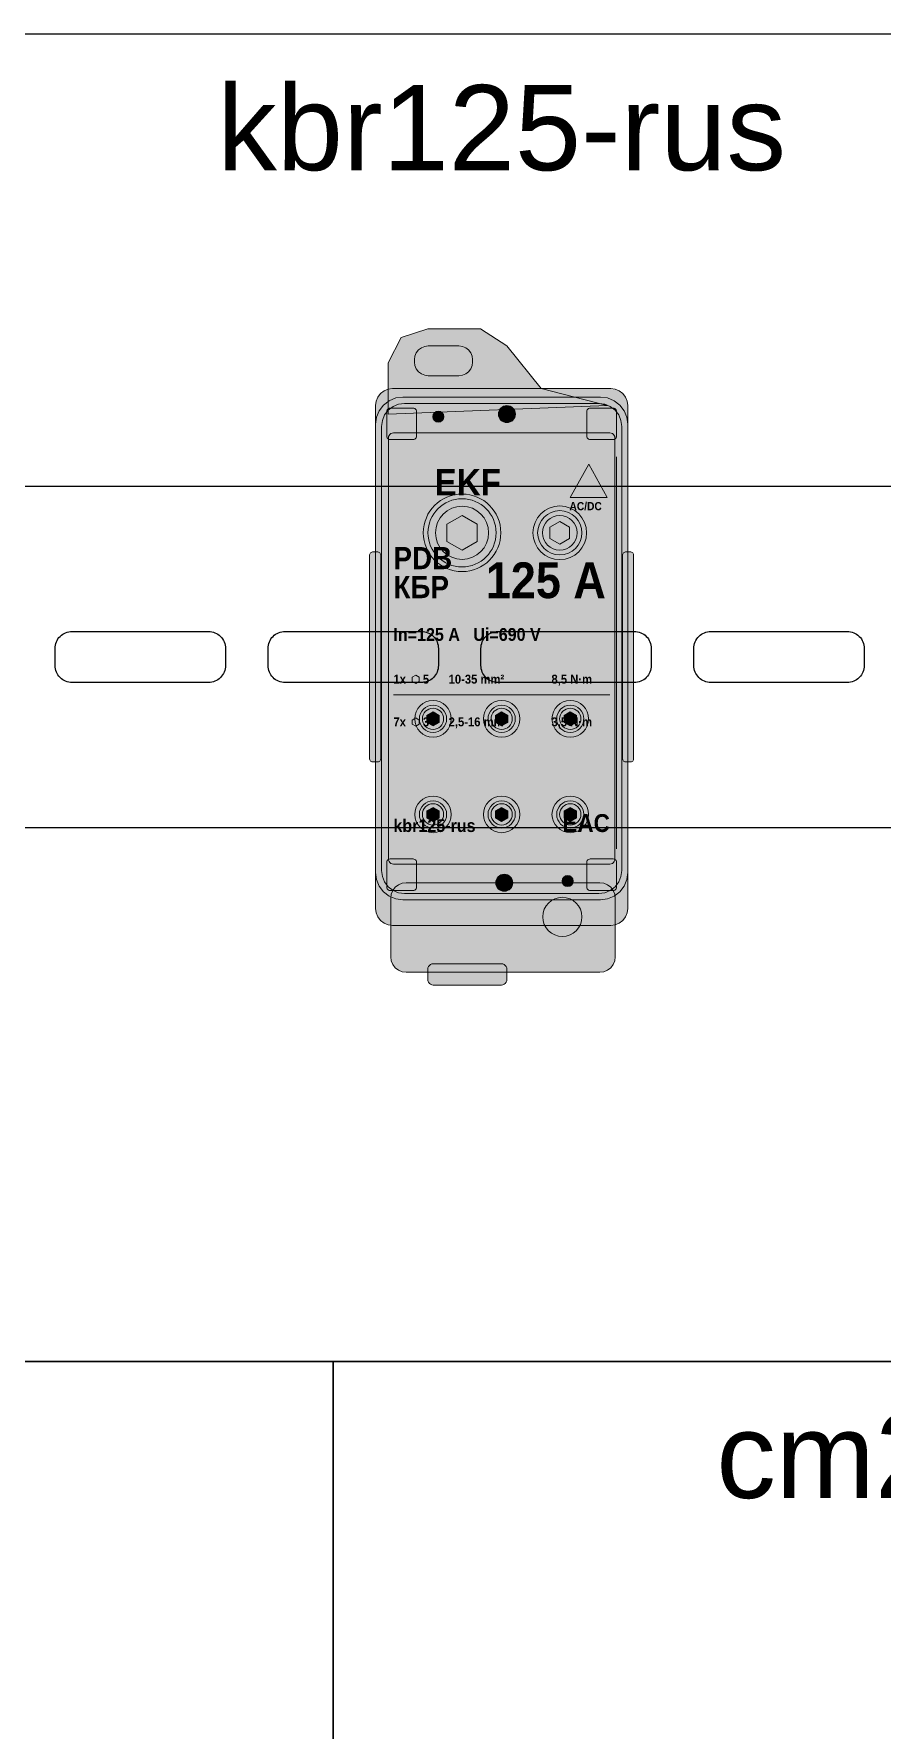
# Model space of a CAD drawing. Header units: millimetres. Extents: x 2517 to 4319, y 573 to 1664.
# Drawn here: x 2638.3 to 2737.9, y 841.8 to 1040.8 of the extents above; entities that cross this region are included whole.
import ezdxf

# ---------------------------------------------------------------- set-up
doc = ezdxf.new("R2010")
doc.units = ezdxf.units.MM
for name, color, linetype, lineweight in [('KBR_DETAILS', 7, 'Continuous', 5), ('KBR_FILL', 7, 'Continuous', 5), ('KBR_LABELS', 7, 'Continuous', 5), ('KBR_OUTLINE', 7, 'Continuous', 13), ('KBR_TERMINALS', 7, 'Continuous', 5)]:
    doc.layers.add(name, color=color, linetype=linetype, lineweight=lineweight)
doc.styles.add('KBR_BOLD', font='arialbd.ttf')
doc.styles.get("Standard").update_dxf_attribs({"font": 'arial.ttf'})

# ---------------------------------------------------------------- blocks, each defined once
blk = doc.blocks.new('*U7')
at = {"ltscale": 2}
blk.add_lwpolyline([(0, 20), (0, -20), (895.8, -20), (895.8, 20), (0, 20)], dxfattribs=at)
for points in [[(115.23, 3), (131.23, 3, -0.414214), (133.23, 1), (133.23, -1, -0.414214), (131.23, -3), (115.23, -3, -0.414214), (113.23, -1), (113.23, 1, -0.414214)], [(140.23, 3), (156.23, 3, -0.414214), (158.23, 1), (158.23, -1, -0.414214), (156.23, -3), (140.23, -3, -0.414214), (138.23, -1), (138.23, 1, -0.414214)], [(165.23, 3), (181.23, 3, -0.414214), (183.23, 1), (183.23, -1, -0.414214), (181.23, -3), (165.23, -3, -0.414214), (163.23, -1), (163.23, 1, -0.414214)], [(190.23, 3), (206.23, 3, -0.414214), (208.23, 1), (208.23, -1, -0.414214), (206.23, -3), (190.23, -3, -0.414214), (188.23, -1), (188.23, 1, -0.414214)]]:
    blk.add_lwpolyline(points, format="xyb", close=True, dxfattribs=at)
blk = doc.blocks.new('EKF_KBR_125')
at = {"layer": 'KBR_FILL', "true_color": 0xe4eae4}
blk.add_hatch(color=254, dxfattribs=at).paths.add_polyline_path([(2.17, 67), (2.17, 73), (3.72, 76), (6.82, 77), (13.02, 77), (16.12, 75), (20.15, 70), (27.9, 68)])
at = {"layer": 'KBR_FILL', "true_color": 0xffffff}
for points in [[(10.49, 75), (10.9, 74.95), (11.29, 74.79), (11.62, 74.53), (11.88, 74.2), (12.04, 73.81), (12.09, 73.4), (12.09, 73.1), (12.04, 72.69), (11.88, 72.3), (11.62, 71.97), (11.29, 71.71), (10.9, 71.55), (10.49, 71.5), (6.87, 71.5), (6.46, 71.55), (6.07, 71.71), (5.74, 71.97), (5.48, 72.3), (5.32, 72.69), (5.27, 73.1), (5.27, 73.4), (5.32, 73.81), (5.48, 74.2), (5.74, 74.53), (6.07, 74.79), (6.46, 74.95), (6.87, 75)], [(24.93, 8), (24.91, 7.7), (24.85, 7.4), (24.75, 7.12), (24.62, 6.85), (24.45, 6.6), (24.26, 6.37), (24.03, 6.18), (23.78, 6.01), (23.51, 5.88), (23.23, 5.78), (22.93, 5.72), (22.63, 5.7), (22.33, 5.72), (22.03, 5.78), (21.75, 5.88), (21.48, 6.01), (21.23, 6.18), (21, 6.37), (20.81, 6.6), (20.64, 6.85), (20.51, 7.12), (20.41, 7.4), (20.35, 7.7), (20.33, 8), (20.35, 8.3), (20.41, 8.6), (20.51, 8.88), (20.64, 9.15), (20.81, 9.4), (21, 9.63), (21.23, 9.82), (21.48, 9.99), (21.75, 10.12), (22.03, 10.22), (22.33, 10.28), (22.63, 10.3), (22.93, 10.28), (23.23, 10.22), (23.51, 10.12), (23.78, 9.99), (24.03, 9.82), (24.26, 9.63), (24.45, 9.4), (24.62, 9.15), (24.75, 8.88), (24.85, 8.6), (24.91, 8.3)]]:
    blk.add_hatch(color=7, dxfattribs=at).paths.add_polyline_path(points)
at = {"layer": 'KBR_FILL', "true_color": 0xe2e8e3}
blk.add_hatch(color=254, dxfattribs=at).paths.add_polyline_path([(28.3, 70), (28.82, 69.93), (29.3, 69.73), (29.71, 69.41), (30.03, 69), (30.23, 68.52), (30.3, 68), (30.3, 9), (30.23, 8.48), (30.03, 8), (29.71, 7.59), (29.3, 7.27), (28.82, 7.07), (28.3, 7), (2.7, 7), (2.18, 7.07), (1.7, 7.27), (1.29, 7.59), (0.97, 8), (0.77, 8.48), (0.7, 9), (0.7, 68), (0.77, 68.52), (0.97, 69), (1.29, 69.41), (1.7, 69.73), (2.18, 69.93), (2.7, 70)])
at = {"layer": 'KBR_FILL', "true_color": 0x575344}
blk.add_hatch(color=251, dxfattribs=at).paths.add_polyline_path([(27.1, 69), (27.93, 68.89), (28.7, 68.57), (29.36, 68.06), (29.87, 67.4), (30.19, 66.63), (30.3, 65.8), (30.3, 13.2), (30.19, 12.37), (29.87, 11.6), (29.36, 10.94), (28.7, 10.43), (27.93, 10.11), (27.1, 10), (3.9, 10), (3.07, 10.11), (2.3, 10.43), (1.64, 10.94), (1.13, 11.6), (0.81, 12.37), (0.7, 13.2), (0.7, 65.8), (0.81, 66.63), (1.13, 67.4), (1.64, 68.06), (2.3, 68.57), (3.07, 68.89), (3.9, 69)])
at = {"layer": 'KBR_FILL', "true_color": 0x3b392c}
blk.add_hatch(color=250, dxfattribs=at).paths.add_polyline_path([(26.9, 68.25), (27.6, 68.16), (28.25, 67.89), (28.81, 67.46), (29.24, 66.9), (29.51, 66.25), (29.6, 65.55), (29.6, 13.45), (29.51, 12.75), (29.24, 12.1), (28.81, 11.54), (28.25, 11.11), (27.6, 10.84), (26.9, 10.75), (4.1, 10.75), (3.4, 10.84), (2.75, 11.11), (2.19, 11.54), (1.76, 12.1), (1.49, 12.75), (1.4, 13.45), (1.4, 65.55), (1.49, 66.25), (1.76, 66.9), (2.19, 67.46), (2.75, 67.89), (3.4, 68.16), (4.1, 68.25)])
at = {"layer": 'KBR_FILL', "true_color": 0x444332}
for points in [[(5.1, 67.7), (5.2, 67.69), (5.3, 67.65), (5.38, 67.58), (5.45, 67.5), (5.49, 67.4), (5.5, 67.3), (5.5, 64.4), (5.49, 64.3), (5.45, 64.2), (5.38, 64.12), (5.3, 64.05), (5.2, 64.01), (5.1, 64), (2.4, 64), (2.3, 64.01), (2.2, 64.05), (2.12, 64.12), (2.05, 64.2), (2.01, 64.3), (2, 64.4), (2, 67.3), (2.01, 67.4), (2.05, 67.5), (2.12, 67.58), (2.2, 67.65), (2.3, 67.69), (2.4, 67.7)], [(28.6, 67.7), (28.7, 67.69), (28.8, 67.65), (28.88, 67.58), (28.95, 67.5), (28.99, 67.4), (29, 67.3), (29, 64.4), (28.99, 64.3), (28.95, 64.2), (28.88, 64.12), (28.8, 64.05), (28.7, 64.01), (28.6, 64), (25.9, 64), (25.8, 64.01), (25.7, 64.05), (25.62, 64.12), (25.55, 64.2), (25.51, 64.3), (25.5, 64.4), (25.5, 67.3), (25.51, 67.4), (25.55, 67.5), (25.62, 67.58), (25.7, 67.65), (25.8, 67.69), (25.9, 67.7)]]:
    blk.add_hatch(color=49, dxfattribs=at).paths.add_polyline_path(points)
at = {"layer": 'KBR_FILL', "true_color": 0x857f65}
blk.add_hatch(color=8, dxfattribs=at).paths.add_polyline_path([(27.9, 68), (28.03, 67.98), (28.15, 67.93), (28.25, 67.85), (28.33, 67.75), (28.38, 67.63), (28.4, 67.5), (28.4, 67.1), (28.38, 66.97), (28.33, 66.85), (28.25, 66.75), (28.15, 66.67), (28.03, 66.62), (27.9, 66.6), (3.1, 66.6), (2.97, 66.62), (2.85, 66.67), (2.75, 66.75), (2.67, 66.85), (2.62, 66.97), (2.6, 67.1), (2.6, 67.5), (2.62, 67.63), (2.67, 67.75), (2.75, 67.85), (2.85, 67.93), (2.97, 67.98), (3.1, 68)])
at = {"layer": 'KBR_FILL', "true_color": 0x77745f}
for points in [[(17.12, 67), (17.11, 66.87), (17.09, 66.74), (17.04, 66.62), (16.99, 66.5), (16.91, 66.39), (16.83, 66.29), (16.73, 66.21), (16.62, 66.13), (16.5, 66.08), (16.38, 66.03), (16.25, 66.01), (16.12, 66), (15.99, 66.01), (15.86, 66.03), (15.74, 66.08), (15.62, 66.13), (15.51, 66.21), (15.41, 66.29), (15.33, 66.39), (15.25, 66.5), (15.2, 66.62), (15.15, 66.74), (15.13, 66.87), (15.12, 67), (15.13, 67.13), (15.15, 67.26), (15.2, 67.38), (15.25, 67.5), (15.33, 67.61), (15.41, 67.71), (15.51, 67.79), (15.62, 67.87), (15.74, 67.92), (15.86, 67.97), (15.99, 67.99), (16.12, 68), (16.25, 67.99), (16.38, 67.97), (16.5, 67.92), (16.62, 67.87), (16.73, 67.79), (16.83, 67.71), (16.91, 67.61), (16.99, 67.5), (17.04, 67.38), (17.09, 67.26), (17.11, 67.13)], [(16.81, 12), (16.8, 11.87), (16.78, 11.74), (16.73, 11.62), (16.68, 11.5), (16.6, 11.39), (16.52, 11.29), (16.42, 11.21), (16.31, 11.13), (16.19, 11.08), (16.07, 11.03), (15.94, 11.01), (15.81, 11), (15.68, 11.01), (15.55, 11.03), (15.43, 11.08), (15.31, 11.13), (15.2, 11.21), (15.1, 11.29), (15.02, 11.39), (14.94, 11.5), (14.89, 11.62), (14.84, 11.74), (14.82, 11.87), (14.81, 12), (14.82, 12.13), (14.84, 12.26), (14.89, 12.38), (14.94, 12.5), (15.02, 12.61), (15.1, 12.71), (15.2, 12.79), (15.31, 12.87), (15.43, 12.92), (15.55, 12.97), (15.68, 12.99), (15.81, 13), (15.94, 12.99), (16.07, 12.97), (16.19, 12.92), (16.31, 12.87), (16.42, 12.79), (16.52, 12.71), (16.6, 12.61), (16.68, 12.5), (16.73, 12.38), (16.78, 12.26), (16.8, 12.13)]]:
    blk.add_hatch(color=47, dxfattribs=at).paths.add_polyline_path(points)
at = {"layer": 'KBR_FILL', "true_color": 0xd4d8c8}
for points in [[(8.71, 66.7), (8.7, 66.62), (8.69, 66.53), (8.66, 66.45), (8.62, 66.38), (8.58, 66.3), (8.52, 66.24), (8.46, 66.18), (8.38, 66.14), (8.31, 66.1), (8.23, 66.07), (8.14, 66.06), (8.06, 66.05), (7.98, 66.06), (7.89, 66.07), (7.81, 66.1), (7.74, 66.14), (7.66, 66.18), (7.6, 66.24), (7.54, 66.3), (7.5, 66.38), (7.46, 66.45), (7.43, 66.53), (7.42, 66.62), (7.41, 66.7), (7.42, 66.78), (7.43, 66.87), (7.46, 66.95), (7.5, 67.03), (7.54, 67.1), (7.6, 67.16), (7.66, 67.22), (7.74, 67.26), (7.81, 67.3), (7.89, 67.33), (7.98, 67.34), (8.06, 67.35), (8.14, 67.34), (8.23, 67.33), (8.31, 67.3), (8.38, 67.26), (8.46, 67.22), (8.52, 67.16), (8.58, 67.1), (8.62, 67.03), (8.66, 66.95), (8.69, 66.87), (8.7, 66.78)], [(23.9, 12.2), (23.89, 12.12), (23.88, 12.03), (23.85, 11.95), (23.81, 11.88), (23.77, 11.8), (23.71, 11.74), (23.65, 11.68), (23.57, 11.64), (23.5, 11.6), (23.42, 11.57), (23.33, 11.56), (23.25, 11.55), (23.17, 11.56), (23.08, 11.57), (23, 11.6), (22.93, 11.64), (22.85, 11.68), (22.79, 11.74), (22.73, 11.8), (22.69, 11.88), (22.65, 11.95), (22.62, 12.03), (22.61, 12.12), (22.6, 12.2), (22.61, 12.28), (22.62, 12.37), (22.65, 12.45), (22.69, 12.53), (22.73, 12.6), (22.79, 12.66), (22.85, 12.72), (22.93, 12.76), (23, 12.8), (23.08, 12.83), (23.17, 12.84), (23.25, 12.85), (23.33, 12.84), (23.42, 12.83), (23.5, 12.8), (23.57, 12.76), (23.65, 12.72), (23.71, 12.66), (23.77, 12.6), (23.81, 12.53), (23.85, 12.45), (23.88, 12.37), (23.89, 12.28)]]:
    blk.add_hatch(color=254, dxfattribs=at).paths.add_polyline_path(points)
at = {"layer": 'KBR_FILL', "true_color": 0x252820}
blk.add_hatch(color=250, dxfattribs=at).paths.add_polyline_path([(28.2, 64.8), (28.36, 64.78), (28.5, 64.72), (28.62, 64.62), (28.72, 64.5), (28.78, 64.36), (28.8, 64.2), (28.8, 14.8), (28.78, 14.64), (28.72, 14.5), (28.62, 14.38), (28.5, 14.28), (28.36, 14.22), (28.2, 14.2), (2.8, 14.2), (2.64, 14.22), (2.5, 14.28), (2.38, 14.38), (2.28, 14.5), (2.22, 14.64), (2.2, 14.8), (2.2, 64.2), (2.22, 64.36), (2.28, 64.5), (2.38, 64.62), (2.5, 64.72), (2.64, 64.78), (2.8, 64.8)])
at = {"layer": 'KBR_FILL', "true_color": 0x2b2c22}
blk.add_hatch(color=250, dxfattribs=at).paths.add_polyline_path([(3, 63.9), (28, 63.9), (28, 15.2), (3, 15.2)])
at = {"layer": 'KBR_FILL', "true_color": 0xefeee7}
blk.add_hatch(color=7, dxfattribs=at).paths.add_polyline_path([(2.79, 60.74), (6.67, 60.74), (6.67, 56.87), (2.79, 56.87)])
at = {"layer": 'KBR_FILL', "true_color": 0x33372e}
for points in [[(3.25, 57.25), (3.6, 60.27), (4.15, 60.27)], [(3.25, 57.25), (4.92, 60.27), (5.58, 60.27)], [(3.25, 57.25), (6.2, 59.38), (6.2, 58.73)], [(3.25, 57.25), (6.2, 58.18), (6.2, 57.64)]]:
    blk.add_hatch(color=250, dxfattribs=at).paths.add_polyline_path(points)
at = {"layer": 'KBR_FILL', "true_color": 0xeeeee6}
blk.add_hatch(color=7, dxfattribs=at).paths.add_polyline_path([(25.86, 60.49), (24.86, 58.84), (25.64, 59.01), (25.43, 57.8), (26.64, 59.58), (25.86, 59.32)])
at = {"layer": 'KBR_FILL', "true_color": 0x32332a}
for points in [[(15.4, 53.07), (15.36, 52.48), (15.24, 51.89), (15.05, 51.33), (14.79, 50.8), (14.46, 50.3), (14.07, 49.85), (13.62, 49.46), (13.12, 49.13), (12.59, 48.87), (12.03, 48.68), (11.44, 48.56), (10.85, 48.52), (10.26, 48.56), (9.67, 48.68), (9.11, 48.87), (8.57, 49.13), (8.08, 49.46), (7.63, 49.85), (7.24, 50.3), (6.91, 50.8), (6.65, 51.33), (6.46, 51.89), (6.34, 52.48), (6.3, 53.07), (6.34, 53.66), (6.46, 54.25), (6.65, 54.81), (6.91, 55.34), (7.24, 55.84), (7.63, 56.29), (8.08, 56.68), (8.57, 57.01), (9.11, 57.27), (9.67, 57.46), (10.26, 57.58), (10.85, 57.62), (11.44, 57.58), (12.03, 57.46), (12.59, 57.27), (13.12, 57.01), (13.62, 56.68), (14.07, 56.29), (14.46, 55.84), (14.79, 55.34), (15.05, 54.81), (15.24, 54.25), (15.36, 53.66)], [(25.47, 53.07), (25.44, 52.66), (25.36, 52.25), (25.23, 51.86), (25.05, 51.5), (24.82, 51.15), (24.55, 50.84), (24.24, 50.57), (23.89, 50.34), (23.53, 50.16), (23.14, 50.03), (22.73, 49.95), (22.32, 49.92), (21.91, 49.95), (21.5, 50.03), (21.11, 50.16), (20.75, 50.34), (20.4, 50.57), (20.09, 50.84), (19.82, 51.15), (19.59, 51.5), (19.41, 51.86), (19.28, 52.25), (19.2, 52.66), (19.17, 53.07), (19.2, 53.48), (19.28, 53.89), (19.41, 54.28), (19.59, 54.65), (19.82, 54.99), (20.09, 55.3), (20.4, 55.57), (20.75, 55.8), (21.11, 55.98), (21.5, 56.11), (21.91, 56.19), (22.32, 56.22), (22.73, 56.19), (23.14, 56.11), (23.53, 55.98), (23.89, 55.8), (24.24, 55.57), (24.55, 55.3), (24.82, 54.99), (25.05, 54.65), (25.23, 54.28), (25.36, 53.89), (25.44, 53.48)], [(9.59, 31.24), (9.57, 30.96), (9.52, 30.68), (9.43, 30.42), (9.3, 30.16), (9.15, 29.93), (8.96, 29.72), (8.75, 29.53), (8.52, 29.38), (8.26, 29.25), (8, 29.16), (7.72, 29.11), (7.44, 29.09), (7.16, 29.11), (6.88, 29.16), (6.62, 29.25), (6.36, 29.38), (6.13, 29.53), (5.92, 29.72), (5.73, 29.93), (5.58, 30.16), (5.45, 30.42), (5.36, 30.68), (5.31, 30.96), (5.29, 31.24), (5.31, 31.52), (5.36, 31.8), (5.45, 32.06), (5.58, 32.31), (5.73, 32.55), (5.92, 32.76), (6.13, 32.95), (6.36, 33.1), (6.62, 33.23), (6.88, 33.32), (7.16, 33.37), (7.44, 33.39), (7.72, 33.37), (8, 33.32), (8.26, 33.23), (8.52, 33.1), (8.75, 32.95), (8.96, 32.76), (9.15, 32.55), (9.3, 32.31), (9.43, 32.06), (9.52, 31.8), (9.57, 31.52)], [(17.65, 31.24), (17.63, 30.96), (17.58, 30.68), (17.49, 30.42), (17.36, 30.16), (17.21, 29.93), (17.02, 29.72), (16.81, 29.53), (16.57, 29.38), (16.32, 29.25), (16.06, 29.16), (15.78, 29.11), (15.5, 29.09), (15.22, 29.11), (14.94, 29.16), (14.68, 29.25), (14.43, 29.38), (14.19, 29.53), (13.98, 29.72), (13.79, 29.93), (13.64, 30.16), (13.51, 30.42), (13.42, 30.68), (13.37, 30.96), (13.35, 31.24), (13.37, 31.52), (13.42, 31.8), (13.51, 32.06), (13.64, 32.31), (13.79, 32.55), (13.98, 32.76), (14.19, 32.95), (14.43, 33.1), (14.68, 33.23), (14.94, 33.32), (15.22, 33.37), (15.5, 33.39), (15.78, 33.37), (16.06, 33.32), (16.32, 33.23), (16.57, 33.1), (16.81, 32.95), (17.02, 32.76), (17.21, 32.55), (17.36, 32.31), (17.49, 32.06), (17.58, 31.8), (17.63, 31.52)], [(25.71, 31.24), (25.69, 30.96), (25.64, 30.68), (25.55, 30.42), (25.42, 30.16), (25.27, 29.93), (25.08, 29.72), (24.87, 29.53), (24.64, 29.38), (24.38, 29.25), (24.12, 29.16), (23.84, 29.11), (23.56, 29.09), (23.28, 29.11), (23, 29.16), (22.74, 29.25), (22.48, 29.38), (22.25, 29.53), (22.04, 29.72), (21.85, 29.93), (21.7, 30.16), (21.57, 30.42), (21.48, 30.68), (21.43, 30.96), (21.41, 31.24), (21.43, 31.52), (21.48, 31.8), (21.57, 32.06), (21.7, 32.31), (21.85, 32.55), (22.04, 32.76), (22.25, 32.95), (22.48, 33.1), (22.74, 33.23), (23, 33.32), (23.28, 33.37), (23.56, 33.39), (23.84, 33.37), (24.12, 33.32), (24.38, 33.23), (24.64, 33.1), (24.87, 32.95), (25.08, 32.76), (25.27, 32.55), (25.42, 32.31), (25.55, 32.06), (25.64, 31.8), (25.69, 31.52)], [(9.59, 20.03), (9.57, 19.75), (9.52, 19.47), (9.43, 19.21), (9.3, 18.95), (9.15, 18.72), (8.96, 18.51), (8.75, 18.32), (8.52, 18.17), (8.26, 18.04), (8, 17.95), (7.72, 17.9), (7.44, 17.88), (7.16, 17.9), (6.88, 17.95), (6.62, 18.04), (6.36, 18.17), (6.13, 18.32), (5.92, 18.51), (5.73, 18.72), (5.58, 18.95), (5.45, 19.21), (5.36, 19.47), (5.31, 19.75), (5.29, 20.03), (5.31, 20.31), (5.36, 20.59), (5.45, 20.85), (5.58, 21.11), (5.73, 21.34), (5.92, 21.55), (6.13, 21.74), (6.36, 21.89), (6.62, 22.02), (6.88, 22.11), (7.16, 22.16), (7.44, 22.18), (7.72, 22.16), (8, 22.11), (8.26, 22.02), (8.52, 21.89), (8.75, 21.74), (8.96, 21.55), (9.15, 21.34), (9.3, 21.11), (9.43, 20.85), (9.52, 20.59), (9.57, 20.31)], [(17.65, 20.03), (17.63, 19.75), (17.58, 19.47), (17.49, 19.21), (17.36, 18.95), (17.21, 18.72), (17.02, 18.51), (16.81, 18.32), (16.57, 18.17), (16.32, 18.04), (16.06, 17.95), (15.78, 17.9), (15.5, 17.88), (15.22, 17.9), (14.94, 17.95), (14.68, 18.04), (14.43, 18.17), (14.19, 18.32), (13.98, 18.51), (13.79, 18.72), (13.64, 18.95), (13.51, 19.21), (13.42, 19.47), (13.37, 19.75), (13.35, 20.03), (13.37, 20.31), (13.42, 20.59), (13.51, 20.85), (13.64, 21.11), (13.79, 21.34), (13.98, 21.55), (14.19, 21.74), (14.43, 21.89), (14.68, 22.02), (14.94, 22.11), (15.22, 22.16), (15.5, 22.18), (15.78, 22.16), (16.06, 22.11), (16.32, 22.02), (16.57, 21.89), (16.81, 21.74), (17.02, 21.55), (17.21, 21.34), (17.36, 21.11), (17.49, 20.85), (17.58, 20.59), (17.63, 20.31)], [(25.71, 20.03), (25.69, 19.75), (25.64, 19.47), (25.55, 19.21), (25.42, 18.95), (25.27, 18.72), (25.08, 18.51), (24.87, 18.32), (24.64, 18.17), (24.38, 18.04), (24.12, 17.95), (23.84, 17.9), (23.56, 17.88), (23.28, 17.9), (23, 17.95), (22.74, 18.04), (22.48, 18.17), (22.25, 18.32), (22.04, 18.51), (21.85, 18.72), (21.7, 18.95), (21.57, 19.21), (21.48, 19.47), (21.43, 19.75), (21.41, 20.03), (21.43, 20.31), (21.48, 20.59), (21.57, 20.85), (21.7, 21.11), (21.85, 21.34), (22.04, 21.55), (22.25, 21.74), (22.48, 21.89), (22.74, 22.02), (23, 22.11), (23.28, 22.16), (23.56, 22.18), (23.84, 22.16), (24.12, 22.11), (24.38, 22.02), (24.64, 21.89), (24.87, 21.74), (25.08, 21.55), (25.27, 21.34), (25.42, 21.11), (25.55, 20.85), (25.64, 20.59), (25.69, 20.31)]]:
    blk.add_hatch(color=250, dxfattribs=at).paths.add_polyline_path(points)
at = {"layer": 'KBR_FILL', "true_color": 0x393b30}
for points in [[(14.85, 53.07), (14.82, 52.55), (14.71, 52.03), (14.55, 51.54), (14.31, 51.07), (14.02, 50.63), (13.68, 50.24), (13.29, 49.9), (12.85, 49.61), (12.38, 49.37), (11.89, 49.21), (11.37, 49.1), (10.85, 49.07), (10.33, 49.1), (9.81, 49.21), (9.32, 49.37), (8.85, 49.61), (8.41, 49.9), (8.02, 50.24), (7.68, 50.63), (7.39, 51.07), (7.15, 51.54), (6.99, 52.03), (6.88, 52.55), (6.85, 53.07), (6.88, 53.59), (6.99, 54.11), (7.15, 54.6), (7.39, 55.07), (7.68, 55.51), (8.02, 55.9), (8.41, 56.24), (8.85, 56.53), (9.32, 56.77), (9.81, 56.93), (10.33, 57.04), (10.85, 57.07), (11.37, 57.04), (11.89, 56.93), (12.38, 56.77), (12.85, 56.53), (13.29, 56.24), (13.68, 55.9), (14.02, 55.51), (14.31, 55.07), (14.55, 54.6), (14.71, 54.11), (14.82, 53.59)], [(24.92, 53.07), (24.9, 52.73), (24.83, 52.4), (24.72, 52.08), (24.57, 51.77), (24.38, 51.49), (24.16, 51.23), (23.9, 51.01), (23.62, 50.82), (23.31, 50.67), (22.99, 50.56), (22.66, 50.49), (22.32, 50.47), (21.98, 50.49), (21.65, 50.56), (21.33, 50.67), (21.02, 50.82), (20.74, 51.01), (20.48, 51.23), (20.26, 51.49), (20.07, 51.77), (19.92, 52.08), (19.81, 52.4), (19.74, 52.73), (19.72, 53.07), (19.74, 53.41), (19.81, 53.74), (19.92, 54.06), (20.07, 54.37), (20.26, 54.65), (20.48, 54.91), (20.74, 55.13), (21.02, 55.32), (21.33, 55.47), (21.65, 55.58), (21.98, 55.65), (22.32, 55.67), (22.66, 55.65), (22.99, 55.58), (23.31, 55.47), (23.62, 55.32), (23.9, 55.13), (24.16, 54.91), (24.38, 54.65), (24.57, 54.37), (24.72, 54.06), (24.83, 53.74), (24.9, 53.41)], [(9.04, 31.24), (9.03, 31.03), (8.99, 30.83), (8.92, 30.63), (8.83, 30.44), (8.71, 30.27), (8.57, 30.11), (8.41, 29.97), (8.24, 29.85), (8.05, 29.76), (7.85, 29.69), (7.65, 29.65), (7.44, 29.64), (7.23, 29.65), (7.03, 29.69), (6.83, 29.76), (6.64, 29.85), (6.47, 29.97), (6.31, 30.11), (6.17, 30.27), (6.05, 30.44), (5.96, 30.63), (5.89, 30.83), (5.85, 31.03), (5.84, 31.24), (5.85, 31.45), (5.89, 31.65), (5.96, 31.85), (6.05, 32.04), (6.17, 32.21), (6.31, 32.37), (6.47, 32.51), (6.64, 32.63), (6.83, 32.72), (7.03, 32.79), (7.23, 32.83), (7.44, 32.84), (7.65, 32.83), (7.85, 32.79), (8.05, 32.72), (8.24, 32.63), (8.41, 32.51), (8.57, 32.37), (8.71, 32.21), (8.83, 32.04), (8.92, 31.85), (8.99, 31.65), (9.03, 31.45)], [(17.1, 31.24), (17.09, 31.03), (17.05, 30.83), (16.98, 30.63), (16.89, 30.44), (16.77, 30.27), (16.63, 30.11), (16.47, 29.97), (16.3, 29.85), (16.11, 29.76), (15.91, 29.69), (15.71, 29.65), (15.5, 29.64), (15.29, 29.65), (15.09, 29.69), (14.89, 29.76), (14.7, 29.85), (14.53, 29.97), (14.37, 30.11), (14.23, 30.27), (14.11, 30.44), (14.02, 30.63), (13.95, 30.83), (13.91, 31.03), (13.9, 31.24), (13.91, 31.45), (13.95, 31.65), (14.02, 31.85), (14.11, 32.04), (14.23, 32.21), (14.37, 32.37), (14.53, 32.51), (14.7, 32.63), (14.89, 32.72), (15.09, 32.79), (15.29, 32.83), (15.5, 32.84), (15.71, 32.83), (15.91, 32.79), (16.11, 32.72), (16.3, 32.63), (16.47, 32.51), (16.63, 32.37), (16.77, 32.21), (16.89, 32.04), (16.98, 31.85), (17.05, 31.65), (17.09, 31.45)], [(25.16, 31.24), (25.15, 31.03), (25.11, 30.83), (25.04, 30.63), (24.95, 30.44), (24.83, 30.27), (24.69, 30.11), (24.53, 29.97), (24.36, 29.85), (24.17, 29.76), (23.97, 29.69), (23.77, 29.65), (23.56, 29.64), (23.35, 29.65), (23.15, 29.69), (22.95, 29.76), (22.76, 29.85), (22.59, 29.97), (22.43, 30.11), (22.29, 30.27), (22.17, 30.44), (22.08, 30.63), (22.01, 30.83), (21.97, 31.03), (21.96, 31.24), (21.97, 31.45), (22.01, 31.65), (22.08, 31.85), (22.17, 32.04), (22.29, 32.21), (22.43, 32.37), (22.59, 32.51), (22.76, 32.63), (22.95, 32.72), (23.15, 32.79), (23.35, 32.83), (23.56, 32.84), (23.77, 32.83), (23.97, 32.79), (24.17, 32.72), (24.36, 32.63), (24.53, 32.51), (24.69, 32.37), (24.83, 32.21), (24.95, 32.04), (25.04, 31.85), (25.11, 31.65), (25.15, 31.45)], [(9.04, 20.03), (9.03, 19.82), (8.99, 19.62), (8.92, 19.42), (8.83, 19.23), (8.71, 19.06), (8.57, 18.9), (8.41, 18.76), (8.24, 18.64), (8.05, 18.55), (7.85, 18.48), (7.65, 18.44), (7.44, 18.43), (7.23, 18.44), (7.03, 18.48), (6.83, 18.55), (6.64, 18.64), (6.47, 18.76), (6.31, 18.9), (6.17, 19.06), (6.05, 19.23), (5.96, 19.42), (5.89, 19.62), (5.85, 19.82), (5.84, 20.03), (5.85, 20.24), (5.89, 20.44), (5.96, 20.64), (6.05, 20.83), (6.17, 21), (6.31, 21.16), (6.47, 21.3), (6.64, 21.42), (6.83, 21.51), (7.03, 21.58), (7.23, 21.62), (7.44, 21.63), (7.65, 21.62), (7.85, 21.58), (8.05, 21.51), (8.24, 21.42), (8.41, 21.3), (8.57, 21.16), (8.71, 21), (8.83, 20.83), (8.92, 20.64), (8.99, 20.44), (9.03, 20.24)], [(17.1, 20.03), (17.09, 19.82), (17.05, 19.62), (16.98, 19.42), (16.89, 19.23), (16.77, 19.06), (16.63, 18.9), (16.47, 18.76), (16.3, 18.64), (16.11, 18.55), (15.91, 18.48), (15.71, 18.44), (15.5, 18.43), (15.29, 18.44), (15.09, 18.48), (14.89, 18.55), (14.7, 18.64), (14.53, 18.76), (14.37, 18.9), (14.23, 19.06), (14.11, 19.23), (14.02, 19.42), (13.95, 19.62), (13.91, 19.82), (13.9, 20.03), (13.91, 20.24), (13.95, 20.44), (14.02, 20.64), (14.11, 20.83), (14.23, 21), (14.37, 21.16), (14.53, 21.3), (14.7, 21.42), (14.89, 21.51), (15.09, 21.58), (15.29, 21.62), (15.5, 21.63), (15.71, 21.62), (15.91, 21.58), (16.11, 21.51), (16.3, 21.42), (16.47, 21.3), (16.63, 21.16), (16.77, 21), (16.89, 20.83), (16.98, 20.64), (17.05, 20.44), (17.09, 20.24)], [(25.16, 20.03), (25.15, 19.82), (25.11, 19.62), (25.04, 19.42), (24.95, 19.23), (24.83, 19.06), (24.69, 18.9), (24.53, 18.76), (24.36, 18.64), (24.17, 18.55), (23.97, 18.48), (23.77, 18.44), (23.56, 18.43), (23.35, 18.44), (23.15, 18.48), (22.95, 18.55), (22.76, 18.64), (22.59, 18.76), (22.43, 18.9), (22.29, 19.06), (22.17, 19.23), (22.08, 19.42), (22.01, 19.62), (21.97, 19.82), (21.96, 20.03), (21.97, 20.24), (22.01, 20.44), (22.08, 20.64), (22.17, 20.83), (22.29, 21), (22.43, 21.16), (22.59, 21.3), (22.76, 21.42), (22.95, 21.51), (23.15, 21.58), (23.35, 21.62), (23.56, 21.63), (23.77, 21.62), (23.97, 21.58), (24.17, 21.51), (24.36, 21.42), (24.53, 21.3), (24.69, 21.16), (24.83, 21), (24.95, 20.83), (25.04, 20.64), (25.11, 20.44), (25.15, 20.24)]]:
    blk.add_hatch(color=250, dxfattribs=at).paths.add_polyline_path(points)
at = {"layer": 'KBR_FILL', "true_color": 0x2e3128}
for points in [[(13.97, 53.07), (13.94, 52.66), (13.86, 52.26), (13.73, 51.88), (13.55, 51.51), (13.33, 51.17), (13.06, 50.86), (12.75, 50.59), (12.41, 50.37), (12.04, 50.19), (11.66, 50.06), (11.26, 49.98), (10.85, 49.95), (10.44, 49.98), (10.04, 50.06), (9.66, 50.19), (9.29, 50.37), (8.95, 50.59), (8.64, 50.86), (8.37, 51.17), (8.15, 51.51), (7.97, 51.88), (7.84, 52.26), (7.76, 52.66), (7.73, 53.07), (7.76, 53.48), (7.84, 53.88), (7.97, 54.26), (8.15, 54.63), (8.37, 54.97), (8.64, 55.28), (8.95, 55.55), (9.29, 55.77), (9.66, 55.95), (10.04, 56.08), (10.44, 56.16), (10.85, 56.19), (11.26, 56.16), (11.66, 56.08), (12.04, 55.95), (12.41, 55.77), (12.75, 55.55), (13.06, 55.28), (13.33, 54.97), (13.55, 54.63), (13.73, 54.26), (13.86, 53.88), (13.94, 53.48)], [(24.35, 53.07), (24.33, 52.81), (24.28, 52.55), (24.19, 52.29), (24.08, 52.06), (23.93, 51.84), (23.75, 51.64), (23.55, 51.46), (23.33, 51.31), (23.1, 51.2), (22.84, 51.11), (22.58, 51.06), (22.32, 51.04), (22.06, 51.06), (21.8, 51.11), (21.54, 51.2), (21.31, 51.31), (21.09, 51.46), (20.89, 51.64), (20.71, 51.84), (20.56, 52.06), (20.45, 52.29), (20.36, 52.55), (20.31, 52.81), (20.29, 53.07), (20.31, 53.33), (20.36, 53.59), (20.45, 53.85), (20.56, 54.08), (20.71, 54.3), (20.89, 54.5), (21.09, 54.68), (21.31, 54.83), (21.54, 54.94), (21.8, 55.03), (22.06, 55.08), (22.32, 55.1), (22.58, 55.08), (22.84, 55.03), (23.1, 54.94), (23.33, 54.83), (23.55, 54.68), (23.75, 54.5), (23.93, 54.3), (24.08, 54.08), (24.19, 53.85), (24.28, 53.59), (24.33, 53.33)], [(8.69, 31.24), (8.68, 31.08), (8.65, 30.92), (8.59, 30.76), (8.52, 30.62), (8.43, 30.48), (8.32, 30.36), (8.2, 30.25), (8.06, 30.16), (7.92, 30.09), (7.76, 30.03), (7.6, 30), (7.44, 29.99), (7.28, 30), (7.12, 30.03), (6.96, 30.09), (6.82, 30.16), (6.68, 30.25), (6.56, 30.36), (6.45, 30.48), (6.36, 30.62), (6.29, 30.76), (6.23, 30.92), (6.2, 31.08), (6.19, 31.24), (6.2, 31.4), (6.23, 31.56), (6.29, 31.72), (6.36, 31.86), (6.45, 32), (6.56, 32.12), (6.68, 32.23), (6.82, 32.32), (6.96, 32.39), (7.12, 32.45), (7.28, 32.48), (7.44, 32.49), (7.6, 32.48), (7.76, 32.45), (7.92, 32.39), (8.06, 32.32), (8.2, 32.23), (8.32, 32.12), (8.43, 32), (8.52, 31.86), (8.59, 31.72), (8.65, 31.56), (8.68, 31.4)], [(16.75, 31.24), (16.74, 31.08), (16.71, 30.92), (16.65, 30.76), (16.58, 30.62), (16.49, 30.48), (16.38, 30.36), (16.26, 30.25), (16.12, 30.16), (15.98, 30.09), (15.82, 30.03), (15.66, 30), (15.5, 29.99), (15.34, 30), (15.18, 30.03), (15.02, 30.09), (14.88, 30.16), (14.74, 30.25), (14.62, 30.36), (14.51, 30.48), (14.42, 30.62), (14.35, 30.76), (14.29, 30.92), (14.26, 31.08), (14.25, 31.24), (14.26, 31.4), (14.29, 31.56), (14.35, 31.72), (14.42, 31.86), (14.51, 32), (14.62, 32.12), (14.74, 32.23), (14.88, 32.32), (15.02, 32.39), (15.18, 32.45), (15.34, 32.48), (15.5, 32.49), (15.66, 32.48), (15.82, 32.45), (15.98, 32.39), (16.12, 32.32), (16.26, 32.23), (16.38, 32.12), (16.49, 32), (16.58, 31.86), (16.65, 31.72), (16.71, 31.56), (16.74, 31.4)], [(24.81, 31.24), (24.8, 31.08), (24.77, 30.92), (24.71, 30.76), (24.64, 30.62), (24.55, 30.48), (24.44, 30.36), (24.32, 30.25), (24.18, 30.16), (24.04, 30.09), (23.88, 30.03), (23.72, 30), (23.56, 29.99), (23.4, 30), (23.24, 30.03), (23.08, 30.09), (22.94, 30.16), (22.8, 30.25), (22.68, 30.36), (22.57, 30.48), (22.48, 30.62), (22.41, 30.76), (22.35, 30.92), (22.32, 31.08), (22.31, 31.24), (22.32, 31.4), (22.35, 31.56), (22.41, 31.72), (22.48, 31.86), (22.57, 32), (22.68, 32.12), (22.8, 32.23), (22.94, 32.32), (23.08, 32.39), (23.24, 32.45), (23.4, 32.48), (23.56, 32.49), (23.72, 32.48), (23.88, 32.45), (24.04, 32.39), (24.18, 32.32), (24.32, 32.23), (24.44, 32.12), (24.55, 32), (24.64, 31.86), (24.71, 31.72), (24.77, 31.56), (24.8, 31.4)], [(8.69, 20.03), (8.68, 19.87), (8.65, 19.71), (8.59, 19.55), (8.52, 19.41), (8.43, 19.27), (8.32, 19.15), (8.2, 19.04), (8.06, 18.95), (7.92, 18.88), (7.76, 18.82), (7.6, 18.79), (7.44, 18.78), (7.28, 18.79), (7.12, 18.82), (6.96, 18.88), (6.82, 18.95), (6.68, 19.04), (6.56, 19.15), (6.45, 19.27), (6.36, 19.41), (6.29, 19.55), (6.23, 19.71), (6.2, 19.87), (6.19, 20.03), (6.2, 20.19), (6.23, 20.35), (6.29, 20.51), (6.36, 20.65), (6.45, 20.79), (6.56, 20.91), (6.68, 21.02), (6.82, 21.11), (6.96, 21.18), (7.12, 21.24), (7.28, 21.27), (7.44, 21.28), (7.6, 21.27), (7.76, 21.24), (7.92, 21.18), (8.06, 21.11), (8.2, 21.02), (8.32, 20.91), (8.43, 20.79), (8.52, 20.65), (8.59, 20.51), (8.65, 20.35), (8.68, 20.19)], [(16.75, 20.03), (16.74, 19.87), (16.71, 19.71), (16.65, 19.55), (16.58, 19.41), (16.49, 19.27), (16.38, 19.15), (16.26, 19.04), (16.12, 18.95), (15.98, 18.88), (15.82, 18.82), (15.66, 18.79), (15.5, 18.78), (15.34, 18.79), (15.18, 18.82), (15.02, 18.88), (14.88, 18.95), (14.74, 19.04), (14.62, 19.15), (14.51, 19.27), (14.42, 19.41), (14.35, 19.55), (14.29, 19.71), (14.26, 19.87), (14.25, 20.03), (14.26, 20.19), (14.29, 20.35), (14.35, 20.51), (14.42, 20.65), (14.51, 20.79), (14.62, 20.91), (14.74, 21.02), (14.88, 21.11), (15.02, 21.18), (15.18, 21.24), (15.34, 21.27), (15.5, 21.28), (15.66, 21.27), (15.82, 21.24), (15.98, 21.18), (16.12, 21.11), (16.26, 21.02), (16.38, 20.91), (16.49, 20.79), (16.58, 20.65), (16.65, 20.51), (16.71, 20.35), (16.74, 20.19)], [(24.81, 20.03), (24.8, 19.87), (24.77, 19.71), (24.71, 19.55), (24.64, 19.41), (24.55, 19.27), (24.44, 19.15), (24.32, 19.04), (24.18, 18.95), (24.04, 18.88), (23.88, 18.82), (23.72, 18.79), (23.56, 18.78), (23.4, 18.79), (23.24, 18.82), (23.08, 18.88), (22.94, 18.95), (22.8, 19.04), (22.68, 19.15), (22.57, 19.27), (22.48, 19.41), (22.41, 19.55), (22.35, 19.71), (22.32, 19.87), (22.31, 20.03), (22.32, 20.19), (22.35, 20.35), (22.41, 20.51), (22.48, 20.65), (22.57, 20.79), (22.68, 20.91), (22.8, 21.02), (22.94, 21.11), (23.08, 21.18), (23.24, 21.24), (23.4, 21.27), (23.56, 21.28), (23.72, 21.27), (23.88, 21.24), (24.04, 21.18), (24.18, 21.11), (24.32, 21.02), (24.44, 20.91), (24.55, 20.79), (24.64, 20.65), (24.71, 20.51), (24.77, 20.35), (24.8, 20.19)]]:
    blk.add_hatch(color=250, dxfattribs=at).paths.add_polyline_path(points)
at = {"layer": 'KBR_FILL', "true_color": 0x22261e}
for points in [[(12.62, 52.05), (10.85, 51.03), (9.08, 52.05), (9.08, 54.09), (10.85, 55.11), (12.62, 54.09)], [(23.47, 52.41), (22.32, 51.74), (21.17, 52.41), (21.17, 53.73), (22.32, 54.4), (23.47, 53.73)], [(8.15, 30.83), (7.44, 30.42), (6.73, 30.83), (6.73, 31.65), (7.44, 32.06), (8.15, 31.65)], [(16.21, 30.83), (15.5, 30.42), (14.79, 30.83), (14.79, 31.65), (15.5, 32.06), (16.21, 31.65)], [(24.27, 30.83), (23.56, 30.42), (22.85, 30.83), (22.85, 31.65), (23.56, 32.06), (24.27, 31.65)], [(8.15, 19.62), (7.44, 19.21), (6.73, 19.62), (6.73, 20.44), (7.44, 20.85), (8.15, 20.44)], [(16.21, 19.62), (15.5, 19.21), (14.79, 19.62), (14.79, 20.44), (15.5, 20.85), (16.21, 20.44)], [(24.27, 19.62), (23.56, 19.21), (22.85, 19.62), (22.85, 20.44), (23.56, 20.85), (24.27, 20.44)]]:
    blk.add_hatch(color=250, dxfattribs=at).paths.add_polyline_path(points)
at = {"layer": 'KBR_FILL', "true_color": 0xcbd3ca}
for points in [[(0.95, 50.82), (1.04, 50.81), (1.12, 50.77), (1.2, 50.72), (1.25, 50.65), (1.29, 50.56), (1.3, 50.47), (1.3, 26.53), (1.29, 26.44), (1.25, 26.36), (1.2, 26.28), (1.12, 26.23), (1.04, 26.19), (0.95, 26.18), (0.35, 26.18), (0.26, 26.19), (0.17, 26.23), (0.1, 26.28), (0.05, 26.36), (0.01, 26.44), (0, 26.53), (0, 50.47), (0.01, 50.56), (0.05, 50.65), (0.1, 50.72), (0.17, 50.77), (0.26, 50.81), (0.35, 50.82)], [(30.65, 50.82), (30.74, 50.81), (30.82, 50.77), (30.9, 50.72), (30.95, 50.65), (30.99, 50.56), (31, 50.47), (31, 26.53), (30.99, 26.44), (30.95, 26.36), (30.9, 26.28), (30.82, 26.23), (30.74, 26.19), (30.65, 26.18), (30.05, 26.18), (29.96, 26.19), (29.88, 26.23), (29.8, 26.28), (29.75, 26.36), (29.71, 26.44), (29.7, 26.53), (29.7, 50.47), (29.71, 50.56), (29.75, 50.65), (29.8, 50.72), (29.88, 50.77), (29.96, 50.81), (30.05, 50.82)]]:
    blk.add_hatch(color=254, dxfattribs=at).paths.add_polyline_path(points)
at = {"layer": 'KBR_FILL', "true_color": 0x363b2c}
for points in [[(5.1, 14.8), (5.2, 14.79), (5.3, 14.75), (5.38, 14.68), (5.45, 14.6), (5.49, 14.5), (5.5, 14.4), (5.5, 11.5), (5.49, 11.4), (5.45, 11.3), (5.38, 11.22), (5.3, 11.15), (5.2, 11.11), (5.1, 11.1), (2.4, 11.1), (2.3, 11.11), (2.2, 11.15), (2.12, 11.22), (2.05, 11.3), (2.01, 11.4), (2, 11.5), (2, 14.4), (2.01, 14.5), (2.05, 14.6), (2.12, 14.68), (2.2, 14.75), (2.3, 14.79), (2.4, 14.8)], [(28.6, 14.8), (28.7, 14.79), (28.8, 14.75), (28.88, 14.68), (28.95, 14.6), (28.99, 14.5), (29, 14.4), (29, 11.5), (28.99, 11.4), (28.95, 11.3), (28.88, 11.22), (28.8, 11.15), (28.7, 11.11), (28.6, 11.1), (25.9, 11.1), (25.8, 11.11), (25.7, 11.15), (25.62, 11.22), (25.55, 11.3), (25.51, 11.4), (25.5, 11.5), (25.5, 14.4), (25.51, 14.5), (25.55, 14.6), (25.62, 14.68), (25.7, 14.75), (25.8, 14.79), (25.9, 14.8)]]:
    blk.add_hatch(color=250, dxfattribs=at).paths.add_polyline_path(points)
at = {"layer": 'KBR_FILL', "true_color": 0x66634e}
blk.add_hatch(color=251, dxfattribs=at).paths.add_polyline_path([(28.2, 12.8), (28.33, 12.78), (28.45, 12.73), (28.55, 12.65), (28.63, 12.55), (28.68, 12.43), (28.7, 12.3), (28.7, 11.8), (28.68, 11.67), (28.63, 11.55), (28.55, 11.45), (28.45, 11.37), (28.33, 11.32), (28.2, 11.3), (2.8, 11.3), (2.67, 11.32), (2.55, 11.37), (2.45, 11.45), (2.37, 11.55), (2.32, 11.67), (2.3, 11.8), (2.3, 12.3), (2.32, 12.43), (2.37, 12.55), (2.45, 12.65), (2.55, 12.73), (2.67, 12.78), (2.8, 12.8)])
at = {"layer": 'KBR_FILL', "true_color": 0xe0e7e1}
blk.add_hatch(color=254, dxfattribs=at).paths.add_polyline_path([(27.03, 12), (27.5, 11.94), (27.93, 11.76), (28.3, 11.47), (28.59, 11.1), (28.77, 10.67), (28.83, 10.2), (28.83, 3.3), (28.77, 2.83), (28.59, 2.4), (28.3, 2.03), (27.93, 1.74), (27.5, 1.56), (27.03, 1.5), (4.28, 1.5), (3.81, 1.56), (3.38, 1.74), (3.01, 2.03), (2.72, 2.4), (2.54, 2.83), (2.48, 3.3), (2.48, 10.2), (2.54, 10.67), (2.72, 11.1), (3.01, 11.47), (3.38, 11.76), (3.81, 11.94), (4.28, 12)])
at = {"layer": 'KBR_FILL', "true_color": 0x323833}
blk.add_hatch(color=250, dxfattribs=at).paths.add_polyline_path([(15.47, 2.5), (15.64, 2.48), (15.79, 2.41), (15.93, 2.31), (16.03, 2.17), (16.1, 2.02), (16.12, 1.85), (16.12, 0.65), (16.1, 0.48), (16.03, 0.33), (15.93, 0.19), (15.79, 0.09), (15.64, 0.02), (15.47, 0), (7.47, 0), (7.3, 0.02), (7.14, 0.09), (7.01, 0.19), (6.91, 0.33), (6.84, 0.48), (6.82, 0.65), (6.82, 1.85), (6.84, 2.02), (6.91, 2.17), (7.01, 2.31), (7.14, 2.41), (7.3, 2.48), (7.47, 2.5)])
at = {"layer": 'KBR_DETAILS', "color": 252, "lineweight": 5, "true_color": 0xa09b7f}
blk.add_line((1.4, 62), (1.4, 16), dxfattribs=at)
at = {"layer": 'KBR_DETAILS', "color": 251, "lineweight": 5, "true_color": 0x676d57}
blk.add_line((29, 62), (29, 16), dxfattribs=at)
at = {"layer": 'KBR_DETAILS', "color": 253, "lineweight": 5, "true_color": 0xb6b7a4}
blk.add_line((2.79, 34.07), (28.21, 34.07), dxfattribs=at)
at = {"layer": 'KBR_DETAILS', "color": 253, "lineweight": 5, "true_color": 0x9ba69b}
blk.add_lwpolyline([(10.49, 75), (10.9, 74.95), (11.29, 74.79), (11.62, 74.53), (11.88, 74.2), (12.04, 73.81), (12.09, 73.4), (12.09, 73.1), (12.04, 72.69), (11.88, 72.3), (11.62, 71.97), (11.29, 71.71), (10.9, 71.55), (10.49, 71.5), (6.87, 71.5), (6.46, 71.55), (6.07, 71.71), (5.74, 71.97), (5.48, 72.3), (5.32, 72.69), (5.27, 73.1), (5.27, 73.4), (5.32, 73.81), (5.48, 74.2), (5.74, 74.53), (6.07, 74.79), (6.46, 74.95), (6.87, 75)], close=True, dxfattribs=at)
at = {"layer": 'KBR_DETAILS', "color": 250, "lineweight": 5, "true_color": 0x25291f}
blk.add_lwpolyline([(27.1, 69), (27.93, 68.89), (28.7, 68.57), (29.36, 68.06), (29.87, 67.4), (30.19, 66.63), (30.3, 65.8), (30.3, 13.2), (30.19, 12.37), (29.87, 11.6), (29.36, 10.94), (28.7, 10.43), (27.93, 10.11), (27.1, 10), (3.9, 10), (3.07, 10.11), (2.3, 10.43), (1.64, 10.94), (1.13, 11.6), (0.81, 12.37), (0.7, 13.2), (0.7, 65.8), (0.81, 66.63), (1.13, 67.4), (1.64, 68.06), (2.3, 68.57), (3.07, 68.89), (3.9, 69)], close=True, dxfattribs=at)
at = {"layer": 'KBR_DETAILS', "color": 8, "lineweight": 5, "true_color": 0x888470}
blk.add_lwpolyline([(26.9, 68.25), (27.6, 68.16), (28.25, 67.89), (28.81, 67.46), (29.24, 66.9), (29.51, 66.25), (29.6, 65.55), (29.6, 13.45), (29.51, 12.75), (29.24, 12.1), (28.81, 11.54), (28.25, 11.11), (27.6, 10.84), (26.9, 10.75), (4.1, 10.75), (3.4, 10.84), (2.75, 11.11), (2.19, 11.54), (1.76, 12.1), (1.49, 12.75), (1.4, 13.45), (1.4, 65.55), (1.49, 66.25), (1.76, 66.9), (2.19, 67.46), (2.75, 67.89), (3.4, 68.16), (4.1, 68.25)], close=True, dxfattribs=at)
at = {"layer": 'KBR_DETAILS', "color": 250, "lineweight": 5, "true_color": 0x292e22}
for points in [[(5.1, 67.7), (5.2, 67.69), (5.3, 67.65), (5.38, 67.58), (5.45, 67.5), (5.49, 67.4), (5.5, 67.3), (5.5, 64.4), (5.49, 64.3), (5.45, 64.2), (5.38, 64.12), (5.3, 64.05), (5.2, 64.01), (5.1, 64), (2.4, 64), (2.3, 64.01), (2.2, 64.05), (2.12, 64.12), (2.05, 64.2), (2.01, 64.3), (2, 64.4), (2, 67.3), (2.01, 67.4), (2.05, 67.5), (2.12, 67.58), (2.2, 67.65), (2.3, 67.69), (2.4, 67.7)], [(28.6, 67.7), (28.7, 67.69), (28.8, 67.65), (28.88, 67.58), (28.95, 67.5), (28.99, 67.4), (29, 67.3), (29, 64.4), (28.99, 64.3), (28.95, 64.2), (28.88, 64.12), (28.8, 64.05), (28.7, 64.01), (28.6, 64), (25.9, 64), (25.8, 64.01), (25.7, 64.05), (25.62, 64.12), (25.55, 64.2), (25.51, 64.3), (25.5, 64.4), (25.5, 67.3), (25.51, 67.4), (25.55, 67.5), (25.62, 67.58), (25.7, 67.65), (25.8, 67.69), (25.9, 67.7)]]:
    blk.add_lwpolyline(points, close=True, dxfattribs=at)
at = {"layer": 'KBR_DETAILS', "color": 250, "lineweight": 5, "true_color": 0x1c2019}
blk.add_lwpolyline([(28.2, 64.8), (28.36, 64.78), (28.5, 64.72), (28.62, 64.62), (28.72, 64.5), (28.78, 64.36), (28.8, 64.2), (28.8, 14.8), (28.78, 14.64), (28.72, 14.5), (28.62, 14.38), (28.5, 14.28), (28.36, 14.22), (28.2, 14.2), (2.8, 14.2), (2.64, 14.22), (2.5, 14.28), (2.38, 14.38), (2.28, 14.5), (2.22, 14.64), (2.2, 14.8), (2.2, 64.2), (2.22, 64.36), (2.28, 64.5), (2.38, 64.62), (2.5, 64.72), (2.64, 64.78), (2.8, 64.8)], close=True, dxfattribs=at)
at = {"layer": 'KBR_DETAILS', "color": 7, "lineweight": 5, "true_color": 0xeeeee6}
blk.add_lwpolyline([(25.73, 61.14), (27.9, 57.23), (23.56, 57.23)], close=True, dxfattribs=at)
at = {"layer": 'KBR_DETAILS', "color": 250, "lineweight": 5, "true_color": 0x24291f}
for points in [[(5.1, 14.8), (5.2, 14.79), (5.3, 14.75), (5.38, 14.68), (5.45, 14.6), (5.49, 14.5), (5.5, 14.4), (5.5, 11.5), (5.49, 11.4), (5.45, 11.3), (5.38, 11.22), (5.3, 11.15), (5.2, 11.11), (5.1, 11.1), (2.4, 11.1), (2.3, 11.11), (2.2, 11.15), (2.12, 11.22), (2.05, 11.3), (2.01, 11.4), (2, 11.5), (2, 14.4), (2.01, 14.5), (2.05, 14.6), (2.12, 14.68), (2.2, 14.75), (2.3, 14.79), (2.4, 14.8)], [(28.6, 14.8), (28.7, 14.79), (28.8, 14.75), (28.88, 14.68), (28.95, 14.6), (28.99, 14.5), (29, 14.4), (29, 11.5), (28.99, 11.4), (28.95, 11.3), (28.88, 11.22), (28.8, 11.15), (28.7, 11.11), (28.6, 11.1), (25.9, 11.1), (25.8, 11.11), (25.7, 11.15), (25.62, 11.22), (25.55, 11.3), (25.51, 11.4), (25.5, 11.5), (25.5, 14.4), (25.51, 14.5), (25.55, 14.6), (25.62, 14.68), (25.7, 14.75), (25.8, 14.79), (25.9, 14.8)]]:
    blk.add_lwpolyline(points, close=True, dxfattribs=at)
at = {"layer": 'KBR_DETAILS', "color": 250, "lineweight": 5, "true_color": 0x33372b}
for centre in [(16.12, 67), (15.81, 12)]:
    blk.add_circle(centre, 1, dxfattribs=at)
at = {"layer": 'KBR_DETAILS', "color": 8, "lineweight": 5, "true_color": 0x757863}
for centre in [(8.06, 66.7), (23.25, 12.2)]:
    blk.add_circle(centre, 0.65, dxfattribs=at)
at = {"layer": 'KBR_DETAILS', "color": 253, "lineweight": 5, "true_color": 0xa2aba0}
blk.add_circle((22.63, 8), 2.3, dxfattribs=at)
at = {"layer": 'KBR_OUTLINE', "color": 8, "lineweight": 13, "true_color": 0x778379}
blk.add_lwpolyline([(2.17, 67), (2.17, 73), (3.72, 76), (6.82, 77), (13.02, 77), (16.12, 75), (20.15, 70), (27.9, 68)], close=True, dxfattribs=at)
at = {"layer": 'KBR_OUTLINE', "color": 251, "lineweight": 13, "true_color": 0x67746b}
blk.add_lwpolyline([(28.3, 70), (28.82, 69.93), (29.3, 69.73), (29.71, 69.41), (30.03, 69), (30.23, 68.52), (30.3, 68), (30.3, 9), (30.23, 8.48), (30.03, 8), (29.71, 7.59), (29.3, 7.27), (28.82, 7.07), (28.3, 7), (2.7, 7), (2.18, 7.07), (1.7, 7.27), (1.29, 7.59), (0.97, 8), (0.77, 8.48), (0.7, 9), (0.7, 68), (0.77, 68.52), (0.97, 69), (1.29, 69.41), (1.7, 69.73), (2.18, 69.93), (2.7, 70)], close=True, dxfattribs=at)
at = {"layer": 'KBR_OUTLINE', "color": 8, "lineweight": 13, "true_color": 0x7d897f}
for points in [[(0.95, 50.82), (1.04, 50.81), (1.12, 50.77), (1.2, 50.72), (1.25, 50.65), (1.29, 50.56), (1.3, 50.47), (1.3, 26.53), (1.29, 26.44), (1.25, 26.36), (1.2, 26.28), (1.12, 26.23), (1.04, 26.19), (0.95, 26.18), (0.35, 26.18), (0.26, 26.19), (0.17, 26.23), (0.1, 26.28), (0.05, 26.36), (0.01, 26.44), (0, 26.53), (0, 50.47), (0.01, 50.56), (0.05, 50.65), (0.1, 50.72), (0.17, 50.77), (0.26, 50.81), (0.35, 50.82)], [(30.65, 50.82), (30.74, 50.81), (30.82, 50.77), (30.9, 50.72), (30.95, 50.65), (30.99, 50.56), (31, 50.47), (31, 26.53), (30.99, 26.44), (30.95, 26.36), (30.9, 26.28), (30.82, 26.23), (30.74, 26.19), (30.65, 26.18), (30.05, 26.18), (29.96, 26.19), (29.88, 26.23), (29.8, 26.28), (29.75, 26.36), (29.71, 26.44), (29.7, 26.53), (29.7, 50.47), (29.71, 50.56), (29.75, 50.65), (29.8, 50.72), (29.88, 50.77), (29.96, 50.81), (30.05, 50.82)]]:
    blk.add_lwpolyline(points, close=True, dxfattribs=at)
at = {"layer": 'KBR_OUTLINE', "color": 252, "lineweight": 13, "true_color": 0x8b968c}
blk.add_lwpolyline([(27.03, 12), (27.5, 11.94), (27.93, 11.76), (28.3, 11.47), (28.59, 11.1), (28.77, 10.67), (28.83, 10.2), (28.83, 3.3), (28.77, 2.83), (28.59, 2.4), (28.3, 2.03), (27.93, 1.74), (27.5, 1.56), (27.03, 1.5), (4.28, 1.5), (3.81, 1.56), (3.38, 1.74), (3.01, 2.03), (2.72, 2.4), (2.54, 2.83), (2.48, 3.3), (2.48, 10.2), (2.54, 10.67), (2.72, 11.1), (3.01, 11.47), (3.38, 11.76), (3.81, 11.94), (4.28, 12)], close=True, dxfattribs=at)
at = {"layer": 'KBR_OUTLINE', "color": 250, "lineweight": 13, "true_color": 0x232b25}
blk.add_lwpolyline([(15.47, 2.5), (15.64, 2.48), (15.79, 2.41), (15.93, 2.31), (16.03, 2.17), (16.1, 2.02), (16.12, 1.85), (16.12, 0.65), (16.1, 0.48), (16.03, 0.33), (15.93, 0.19), (15.79, 0.09), (15.64, 0.02), (15.47, 0), (7.47, 0), (7.3, 0.02), (7.14, 0.09), (7.01, 0.19), (6.91, 0.33), (6.84, 0.48), (6.82, 0.65), (6.82, 1.85), (6.84, 2.02), (6.91, 2.17), (7.01, 2.31), (7.14, 2.41), (7.3, 2.48), (7.47, 2.5)], close=True, dxfattribs=at)
at = {"layer": 'KBR_TERMINALS', "color": 250, "lineweight": 5, "true_color": 0x22261e}
for points in [[(12.62, 52.05), (10.85, 51.03), (9.08, 52.05), (9.08, 54.09), (10.85, 55.11), (12.62, 54.09)], [(23.47, 52.41), (22.32, 51.74), (21.17, 52.41), (21.17, 53.73), (22.32, 54.4), (23.47, 53.73)], [(8.15, 30.83), (7.44, 30.42), (6.73, 30.83), (6.73, 31.65), (7.44, 32.06), (8.15, 31.65)], [(16.21, 30.83), (15.5, 30.42), (14.79, 30.83), (14.79, 31.65), (15.5, 32.06), (16.21, 31.65)], [(24.27, 30.83), (23.56, 30.42), (22.85, 30.83), (22.85, 31.65), (23.56, 32.06), (24.27, 31.65)], [(8.15, 19.62), (7.44, 19.21), (6.73, 19.62), (6.73, 20.44), (7.44, 20.85), (8.15, 20.44)], [(16.21, 19.62), (15.5, 19.21), (14.79, 19.62), (14.79, 20.44), (15.5, 20.85), (16.21, 20.44)], [(24.27, 19.62), (23.56, 19.21), (22.85, 19.62), (22.85, 20.44), (23.56, 20.85), (24.27, 20.44)]]:
    blk.add_lwpolyline(points, close=True, dxfattribs=at)
at = {"layer": 'KBR_TERMINALS', "color": 7, "lineweight": 5, "true_color": 0xeeeee6}
for points in [[(5.83, 35.63), (5.42, 35.39), (5, 35.63), (5, 36.12), (5.42, 36.36), (5.83, 36.12)], [(5.83, 30.62), (5.42, 30.38), (5, 30.62), (5, 31.1), (5.42, 31.34), (5.83, 31.1)]]:
    blk.add_lwpolyline(points, close=True, dxfattribs=at)
at = {"layer": 'KBR_TERMINALS', "color": 250, "lineweight": 5, "true_color": 0x32332a}
for centre, radius in [((10.85, 53.07), 4.55), ((10.85, 53.07), 4), ((10.85, 53.07), 3.12), ((22.32, 53.07), 3.15), ((22.32, 53.07), 2.6), ((22.32, 53.07), 2.03), ((7.44, 31.24), 2.15), ((7.44, 31.24), 1.6), ((7.44, 31.24), 1.25), ((15.5, 31.24), 2.15), ((15.5, 31.24), 1.6), ((15.5, 31.24), 1.25), ((23.56, 31.24), 2.15), ((23.56, 31.24), 1.6), ((23.56, 31.24), 1.25), ((7.44, 20.03), 2.15), ((15.5, 20.03), 2.15), ((23.56, 20.03), 2.15), ((7.44, 20.03), 1.6), ((7.44, 20.03), 1.25), ((15.5, 20.03), 1.6), ((15.5, 20.03), 1.25), ((23.56, 20.03), 1.6), ((23.56, 20.03), 1.25)]:
    blk.add_circle(centre, radius, dxfattribs=at)
at = {"layer": 'KBR_LABELS', "color": 7, "true_color": 0xf0f0e8, "style": 'KBR_BOLD', "width": 0.9}
for s, height, p in [('EKF', 3.1, (7.63, 57.45)), ('AC/DC', 0.955, (23.46, 55.72)), ('PDB', 2.6, (2.79, 48.8)), ('КБР', 2.6, (2.79, 45.4)), ('125 A', 4.2, (13.64, 45.4)), ('In=125 A   Ui=690 V', 1.5, (2.79, 40.39)), ('1x', 1.05, (2.79, 35.37)), ('5', 1.05, (6.25, 35.37)), ('10-35 mm²', 1.05, (9.27, 35.37)), ('8,5 N·m', 1.05, (21.35, 35.37)), ('7x', 1.05, (2.79, 30.36)), ('3', 1.05, (6.25, 30.36)), ('2,5-16 mm²', 1.05, (9.27, 30.36)), ('3,5 N·m', 1.05, (21.35, 30.36)), ('EAC', 2.1, (22.63, 17.96)), ('kbr125-rus', 1.5, (2.79, 17.96))]:
    blk.add_text(s, height=height, dxfattribs=at).set_placement(p)

msp = doc.modelspace()

# ---------------------------------------------------------------- linework, layer by layer
for points in [[(2634.6, 1040.8), (2751.8, 1040.8), (2751.8, 885), (2634.6, 885)], [(2517.4, 885), (2673.4, 885), (2673.4, 729.2), (2517.4, 729.2)], [(2673.4, 885), (2829.4, 885), (2829.4, 729.2), (2673.4, 729.2)]]:
    msp.add_lwpolyline(points, close=True)

# ---------------------------------------------------------------- block references
msp.add_blockref('EKF_KBR_125', (2677.7, 929.19))
at = {"color": 1}
msp.add_blockref('*U7', (2527.54, 967.69), dxfattribs=at)

# ---------------------------------------------------------------- texts
at = {"char_height": 10, "attachment_point": 2}
for s, insert in [('kbr125-rus', (2693.2, 1034.8)), ('cm211-rus', (2751.4, 879))]:
    msp.add_mtext(s, dxfattribs=dict(at, insert=insert))

doc.saveas('drawing.dxf')
